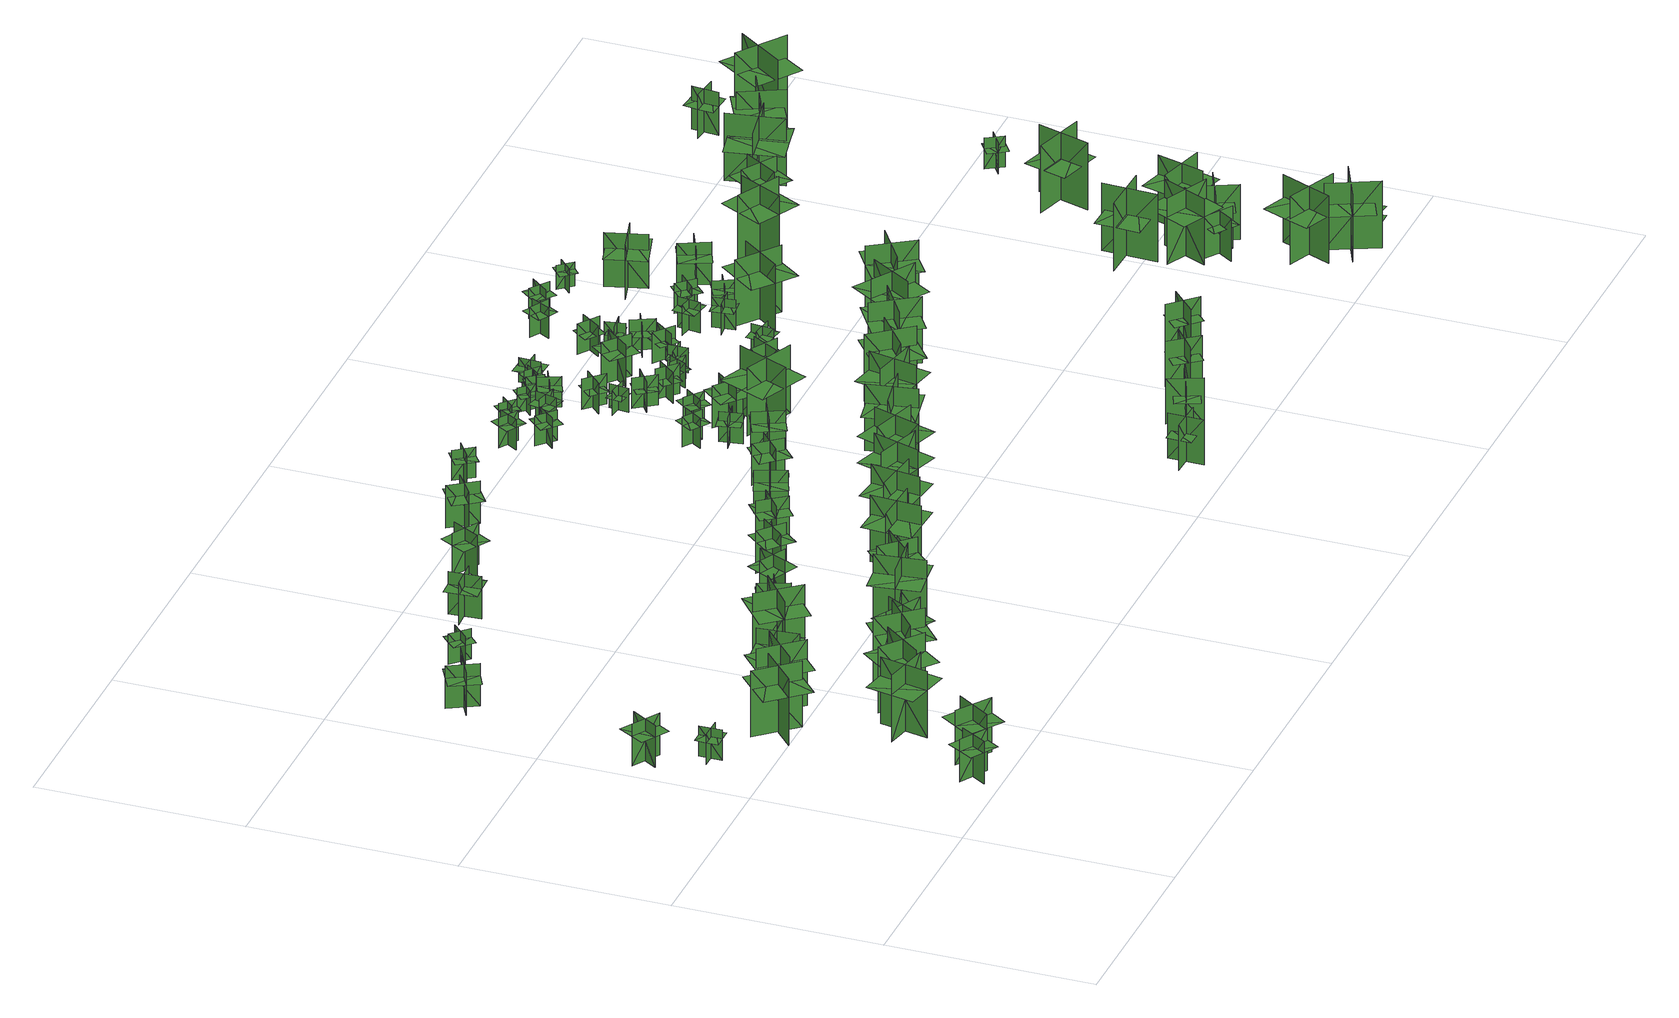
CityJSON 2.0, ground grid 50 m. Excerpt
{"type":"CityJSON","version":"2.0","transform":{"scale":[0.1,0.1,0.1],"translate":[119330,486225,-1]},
"CityObjects":{
"tree1":{"type":"SolitaryVegetationObject","geometry":[{"type":"MultiSurface","lod":"1","boundaries":[[[0,1,2]],[[0,2,3]],[[4,5,6]],[[4,6,7]],[[8,9,10]],[[8,10,11]],[[8,11,12]],[[8,12,13]]]}]},
"tree2":{"type":"SolitaryVegetationObject","geometry":[{"type":"MultiSurface","lod":"1","boundaries":[[[14,15,16]],[[14,16,17]],[[18,19,20]],[[18,20,21]],[[22,23,24]],[[22,24,25]],[[22,25,26]],[[22,26,27]]]}]},
"tree3":{"type":"SolitaryVegetationObject","geometry":[{"type":"MultiSurface","lod":"1","boundaries":[[[28,29,30]],[[28,30,31]],[[32,33,34]],[[32,34,35]],[[36,37,38]],[[36,38,39]],[[36,39,40]],[[36,40,41]]]}]},
"tree4":{"type":"SolitaryVegetationObject","geometry":[{"type":"MultiSurface","lod":"1","boundaries":[[[42,43,44]],[[42,44,45]],[[46,47,48]],[[46,48,49]],[[50,51,52]],[[50,52,53]],[[50,53,54]],[[50,54,55]]]}]},
"tree5":{"type":"SolitaryVegetationObject","geometry":[{"type":"MultiSurface","lod":"1","boundaries":[[[56,57,58]],[[56,58,59]],[[60,61,62]],[[60,62,63]],[[64,65,66]],[[64,66,67]],[[64,67,68]],[[64,68,69]]]}]},
"tree6":{"type":"SolitaryVegetationObject","geometry":[{"type":"MultiSurface","lod":"1","boundaries":[[[70,71,72]],[[70,72,73]],[[74,75,76]],[[74,76,77]],[[78,79,80]],[[78,80,81]],[[78,81,82]],[[78,82,83]]]}]},
"tree7":{"type":"SolitaryVegetationObject","geometry":[{"type":"MultiSurface","lod":"1","boundaries":[[[84,85,86]],[[84,86,87]],[[88,89,90]],[[88,90,91]],[[92,93,94]],[[92,94,95]],[[92,95,96]],[[92,96,97]]]}]},
"tree8":{"type":"SolitaryVegetationObject","geometry":[{"type":"MultiSurface","lod":"1","boundaries":[[[98,99,100]],[[98,100,101]],[[102,103,104]],[[102,104,105]],[[106,107,108]],[[106,108,109]],[[106,109,110]],[[106,110,111]]]}]},
"tree9":{"type":"SolitaryVegetationObject","geometry":[{"type":"MultiSurface","lod":"1","boundaries":[[[112,113,114]],[[112,114,115]],[[116,117,118]],[[116,118,119]],[[120,121,122]],[[120,122,123]],[[120,123,124]],[[120,124,125]]]}]},
"tree10":{"type":"SolitaryVegetationObject","geometry":[{"type":"MultiSurface","lod":"1","boundaries":[[[126,127,128]],[[126,128,129]],[[130,131,132]],[[130,132,133]],[[134,135,136]],[[134,136,137]],[[134,137,138]],[[134,138,139]]]}]},
"tree11":{"type":"SolitaryVegetationObject","geometry":[{"type":"MultiSurface","lod":"1","boundaries":[[[140,141,142]],[[140,142,143]],[[144,145,146]],[[144,146,147]],[[148,149,150]],[[148,150,151]],[[148,151,152]],[[148,152,153]]]}]},
"tree12":{"type":"SolitaryVegetationObject","geometry":[{"type":"MultiSurface","lod":"1","boundaries":[[[154,155,156]],[[154,156,157]],[[158,159,160]],[[158,160,161]],[[162,163,164]],[[162,164,165]],[[162,165,166]],[[162,166,167]]]}]},
"tree13":{"type":"SolitaryVegetationObject","geometry":[{"type":"MultiSurface","lod":"1","boundaries":[[[168,169,170]],[[168,170,171]],[[172,173,174]],[[172,174,175]],[[176,177,178]],[[176,178,179]],[[176,179,180]],[[176,180,181]]]}]},
"tree14":{"type":"SolitaryVegetationObject","geometry":[{"type":"MultiSurface","lod":"1","boundaries":[[[182,183,184]],[[182,184,185]],[[186,187,188]],[[186,188,189]],[[190,191,192]],[[190,192,193]],[[190,193,194]],[[190,194,195]]]}]},
"tree15":{"type":"SolitaryVegetationObject","geometry":[{"type":"MultiSurface","lod":"1","boundaries":[[[196,197,198]],[[196,198,199]],[[200,201,202]],[[200,202,203]],[[204,205,206]],[[204,206,207]],[[204,207,208]],[[204,208,209]]]}]},
"tree16":{"type":"SolitaryVegetationObject","geometry":[{"type":"MultiSurface","lod":"1","boundaries":[[[210,211,212]],[[210,212,213]],[[214,215,216]],[[214,216,217]],[[218,219,220]],[[218,220,221]],[[218,221,222]],[[218,222,223]]]}]},
"tree17":{"type":"SolitaryVegetationObject","geometry":[{"type":"MultiSurface","lod":"1","boundaries":[[[224,225,226]],[[224,226,227]],[[228,229,230]],[[228,230,231]],[[232,233,234]],[[232,234,235]],[[232,235,236]],[[232,236,237]]]}]},
"tree18":{"type":"SolitaryVegetationObject","geometry":[{"type":"MultiSurface","lod":"1","boundaries":[[[238,239,240]],[[238,240,241]],[[242,243,244]],[[242,244,245]],[[246,247,248]],[[246,248,249]],[[246,249,250]],[[246,250,251]]]}]},
"tree19":{"type":"SolitaryVegetationObject","geometry":[{"type":"MultiSurface","lod":"1","boundaries":[[[252,253,254]],[[252,254,255]],[[256,257,258]],[[256,258,259]],[[260,261,262]],[[260,262,263]],[[260,263,264]],[[260,264,265]]]}]},
"tree20":{"type":"SolitaryVegetationObject","geometry":[{"type":"MultiSurface","lod":"1","boundaries":[[[266,267,268]],[[266,268,269]],[[270,271,272]],[[270,272,273]],[[274,275,276]],[[274,276,277]],[[274,277,278]],[[274,278,279]]]}]},
"tree21":{"type":"SolitaryVegetationObject","geometry":[{"type":"MultiSurface","lod":"1","boundaries":[[[280,281,282]],[[280,282,283]],[[284,285,286]],[[284,286,287]],[[288,289,290]],[[288,290,291]],[[288,291,292]],[[288,292,293]]]}]},
"tree22":{"type":"SolitaryVegetationObject","geometry":[{"type":"MultiSurface","lod":"1","boundaries":[[[294,295,296]],[[294,296,297]],[[298,299,300]],[[298,300,301]],[[302,303,304]],[[302,304,305]],[[302,305,306]],[[302,306,307]]]}]},
"tree23":{"type":"SolitaryVegetationObject","geometry":[{"type":"MultiSurface","lod":"1","boundaries":[[[308,309,310]],[[308,310,311]],[[312,313,314]],[[312,314,315]],[[316,317,318]],[[316,318,319]],[[316,319,320]],[[316,320,321]]]}]},
"tree24":{"type":"SolitaryVegetationObject","geometry":[{"type":"MultiSurface","lod":"1","boundaries":[[[322,323,324]],[[322,324,325]],[[326,327,328]],[[326,328,329]],[[330,331,332]],[[330,332,333]],[[330,333,334]],[[330,334,335]]]}]},
"tree25":{"type":"SolitaryVegetationObject","geometry":[{"type":"MultiSurface","lod":"1","boundaries":[[[336,337,338]],[[336,338,339]],[[340,341,342]],[[340,342,343]],[[344,345,346]],[[344,346,347]],[[344,347,348]],[[344,348,349]]]}]},
"tree26":{"type":"SolitaryVegetationObject","geometry":[{"type":"MultiSurface","lod":"1","boundaries":[[[350,351,352]],[[350,352,353]],[[354,355,356]],[[354,356,357]],[[358,359,360]],[[358,360,361]],[[358,361,362]],[[358,362,363]]]}]},
"tree27":{"type":"SolitaryVegetationObject","geometry":[{"type":"MultiSurface","lod":"1","boundaries":[[[364,365,366]],[[364,366,367]],[[368,369,370]],[[368,370,371]],[[372,373,374]],[[372,374,375]],[[372,375,376]],[[372,376,377]]]}]},
"tree28":{"type":"SolitaryVegetationObject","geometry":[{"type":"MultiSurface","lod":"1","boundaries":[[[378,379,380]],[[378,380,381]],[[382,383,384]],[[382,384,385]],[[386,387,388]],[[386,388,389]],[[386,389,390]],[[386,390,391]]]}]},
"tree29":{"type":"SolitaryVegetationObject","geometry":[{"type":"MultiSurface","lod":"1","boundaries":[[[392,393,394]],[[392,394,395]],[[396,397,398]],[[396,398,399]],[[400,401,402]],[[400,402,403]],[[400,403,404]],[[400,404,405]]]}]},
"tree30":{"type":"SolitaryVegetationObject","geometry":[{"type":"MultiSurface","lod":"1","boundaries":[[[406,407,408]],[[406,408,409]],[[410,411,412]],[[410,412,413]],[[414,415,416]],[[414,416,417]],[[414,417,418]],[[414,418,419]]]}]},
"tree31":{"type":"SolitaryVegetationObject","geometry":[{"type":"MultiSurface","lod":"1","boundaries":[[[420,421,422]],[[420,422,423]],[[424,425,426]],[[424,426,427]],[[428,429,430]],[[428,430,431]],[[428,431,432]],[[428,432,433]]]}]},
"tree32":{"type":"SolitaryVegetationObject","geometry":[{"type":"MultiSurface","lod":"1","boundaries":[[[434,435,436]],[[434,436,437]],[[438,439,440]],[[438,440,441]],[[442,443,444]],[[442,444,445]],[[442,445,446]],[[442,446,447]]]}]},
"tree33":{"type":"SolitaryVegetationObject","geometry":[{"type":"MultiSurface","lod":"1","boundaries":[[[448,449,450]],[[448,450,451]],[[452,453,454]],[[452,454,455]],[[456,457,458]],[[456,458,459]],[[456,459,460]],[[456,460,461]]]}]},
"tree34":{"type":"SolitaryVegetationObject","geometry":[{"type":"MultiSurface","lod":"1","boundaries":[[[462,463,464]],[[462,464,465]],[[466,467,468]],[[466,468,469]],[[470,471,472]],[[470,472,473]],[[470,473,474]],[[470,474,475]]]}]},
"tree35":{"type":"SolitaryVegetationObject","geometry":[{"type":"MultiSurface","lod":"1","boundaries":[[[476,477,478]],[[476,478,479]],[[480,481,482]],[[480,482,483]],[[484,485,486]],[[484,486,487]],[[484,487,488]],[[484,488,489]]]}]},
"tree36":{"type":"SolitaryVegetationObject","geometry":[{"type":"MultiSurface","lod":"1","boundaries":[[[490,491,492]],[[490,492,493]],[[494,495,496]],[[494,496,497]],[[498,499,500]],[[498,500,501]],[[498,501,502]],[[498,502,503]]]}]},
"tree37":{"type":"SolitaryVegetationObject","geometry":[{"type":"MultiSurface","lod":"1","boundaries":[[[504,505,506]],[[504,506,507]],[[508,509,510]],[[508,510,511]],[[512,513,514]],[[512,514,515]],[[512,515,516]],[[512,516,517]]]}]},
"tree38":{"type":"SolitaryVegetationObject","geometry":[{"type":"MultiSurface","lod":"1","boundaries":[[[518,519,520]],[[518,520,521]],[[522,523,524]],[[522,524,525]],[[526,527,528]],[[526,528,529]],[[526,529,530]],[[526,530,531]]]}]},
"tree39":{"type":"SolitaryVegetationObject","geometry":[{"type":"MultiSurface","lod":"1","boundaries":[[[532,533,534]],[[532,534,535]],[[536,537,538]],[[536,538,539]],[[540,541,542]],[[540,542,543]],[[540,543,544]],[[540,544,545]]]}]},
"tree40":{"type":"SolitaryVegetationObject","geometry":[{"type":"MultiSurface","lod":"1","boundaries":[[[546,547,548]],[[546,548,549]],[[550,551,552]],[[550,552,553]],[[554,555,556]],[[554,556,557]],[[554,557,558]],[[554,558,559]]]}]},
"tree41":{"type":"SolitaryVegetationObject","geometry":[{"type":"MultiSurface","lod":"1","boundaries":[[[560,561,562]],[[560,562,563]],[[564,565,566]],[[564,566,567]],[[568,569,570]],[[568,570,571]],[[568,571,572]],[[568,572,573]]]}]},
"tree42":{"type":"SolitaryVegetationObject","geometry":[{"type":"MultiSurface","lod":"1","boundaries":[[[574,575,576]],[[574,576,577]],[[578,579,580]],[[578,580,581]],[[582,583,584]],[[582,584,585]],[[582,585,586]],[[582,586,587]]]}]},
"tree43":{"type":"SolitaryVegetationObject","geometry":[{"type":"MultiSurface","lod":"1","boundaries":[[[588,589,590]],[[588,590,591]],[[592,593,594]],[[592,594,595]],[[596,597,598]],[[596,598,599]],[[596,599,600]],[[596,600,601]]]}]},
"tree44":{"type":"SolitaryVegetationObject","geometry":[{"type":"MultiSurface","lod":"1","boundaries":[[[602,603,604]],[[602,604,605]],[[606,607,608]],[[606,608,609]],[[610,611,612]],[[610,612,613]],[[610,613,614]],[[610,614,615]]]}]},
"tree45":{"type":"SolitaryVegetationObject","geometry":[{"type":"MultiSurface","lod":"1","boundaries":[[[616,617,618]],[[616,618,619]],[[620,621,622]],[[620,622,623]],[[624,625,626]],[[624,626,627]],[[624,627,628]],[[624,628,629]]]}]},
"tree46":{"type":"SolitaryVegetationObject","geometry":[{"type":"MultiSurface","lod":"1","boundaries":[[[630,631,632]],[[630,632,633]],[[634,635,636]],[[634,636,637]],[[638,639,640]],[[638,640,641]],[[638,642,643]],[[638,643,639]]]}]},
"tree47":{"type":"SolitaryVegetationObject","geometry":[{"type":"MultiSurface","lod":"1","boundaries":[[[644,645,646]],[[644,646,647]],[[648,649,650]],[[648,650,651]],[[652,653,654]],[[652,654,655]],[[652,656,657]],[[652,657,653]]]}]},
"tree48":{"type":"SolitaryVegetationObject","geometry":[{"type":"MultiSurface","lod":"1","boundaries":[[[658,659,660]],[[658,660,661]],[[662,663,664]],[[662,664,665]],[[666,667,668]],[[666,668,669]],[[666,669,670]],[[666,670,671]]]}]},
"tree49":{"type":"SolitaryVegetationObject","geometry":[{"type":"MultiSurface","lod":"1","boundaries":[[[672,673,674]],[[672,674,675]],[[676,677,678]],[[676,678,679]],[[680,681,682]],[[680,682,683]],[[680,684,685]],[[680,685,681]]]}]},
"tree50":{"type":"SolitaryVegetationObject","geometry":[{"type":"MultiSurface","lod":"1","boundaries":[[[686,687,688]],[[686,688,689]],[[690,691,692]],[[690,692,693]],[[694,695,696]],[[694,696,697]],[[694,697,698]],[[694,698,699]]]}]},
"tree51":{"type":"SolitaryVegetationObject","geometry":[{"type":"MultiSurface","lod":"1","boundaries":[[[700,701,702]],[[700,702,703]],[[704,705,706]],[[704,706,707]],[[708,709,710]],[[708,710,711]],[[708,712,713]],[[708,713,709]]]}]},
"tree52":{"type":"SolitaryVegetationObject","geometry":[{"type":"MultiSurface","lod":"1","boundaries":[[[714,715,716]],[[714,716,717]],[[718,719,720]],[[718,720,721]],[[722,723,724]],[[722,724,725]],[[722,725,726]],[[722,726,727]]]}]},
"tree53":{"type":"SolitaryVegetationObject","geometry":[{"type":"MultiSurface","lod":"1","boundaries":[[[728,729,730]],[[728,730,731]],[[732,733,734]],[[732,734,735]],[[736,737,738]],[[736,738,739]],[[736,739,740]],[[736,740,741]]]}]},
"tree54":{"type":"SolitaryVegetationObject","geometry":[{"type":"MultiSurface","lod":"1","boundaries":[[[742,743,744]],[[742,744,745]],[[746,747,748]],[[746,748,749]],[[750,751,752]],[[750,752,753]],[[750,753,754]],[[750,754,755]]]}]},
"tree55":{"type":"SolitaryVegetationObject","geometry":[{"type":"MultiSurface","lod":"1","boundaries":[[[756,757,758]],[[756,758,759]],[[760,761,762]],[[760,762,763]],[[764,765,766]],[[764,766,767]],[[764,768,769]],[[764,769,765]]]}]},
"tree56":{"type":"SolitaryVegetationObject","geometry":[{"type":"MultiSurface","lod":"1","boundaries":[[[770,771,772]],[[770,772,773]],[[774,775,776]],[[774,776,777]],[[778,779,780]],[[778,780,781]],[[778,781,782]],[[778,782,783]]]}]},
"tree57":{"type":"SolitaryVegetationObject","geometry":[{"type":"MultiSurface","lod":"1","boundaries":[[[784,785,786]],[[784,786,787]],[[788,789,790]],[[788,790,791]],[[792,793,794]],[[792,794,795]],[[792,795,796]],[[792,796,797]]]}]},
"tree58":{"type":"SolitaryVegetationObject","geometry":[{"type":"MultiSurface","lod":"1","boundaries":[[[798,799,800]],[[798,800,801]],[[802,803,804]],[[802,804,805]],[[806,807,808]],[[806,808,809]],[[806,810,811]],[[806,811,807]]]}]},
"tree59":{"type":"SolitaryVegetationObject","geometry":[{"type":"MultiSurface","lod":"1","boundaries":[[[812,813,814]],[[812,814,815]],[[816,817,818]],[[816,818,819]],[[820,821,822]],[[820,822,823]],[[820,823,824]],[[820,824,825]]]}]},
"tree60":{"type":"SolitaryVegetationObject","geometry":[{"type":"MultiSurface","lod":"1","boundaries":[[[826,827,828]],[[826,828,829]],[[830,831,832]],[[830,832,833]],[[834,835,836]],[[834,836,837]],[[834,838,839]],[[834,839,835]]]}]},
"tree61":{"type":"SolitaryVegetationObject","geometry":[{"type":"MultiSurface","lod":"1","boundaries":[[[840,841,842]],[[840,842,843]],[[844,845,846]],[[844,846,847]],[[848,849,850]],[[848,850,851]],[[848,851,852]],[[848,852,853]]]}]},
"tree62":{"type":"SolitaryVegetationObject","geometry":[{"type":"MultiSurface","lod":"1","boundaries":[[[854,855,856]],[[854,856,857]],[[858,859,860]],[[858,860,861]],[[862,863,864]],[[862,864,865]],[[862,865,866]],[[862,866,867]]]}]},
"tree63":{"type":"SolitaryVegetationObject","geometry":[{"type":"MultiSurface","lod":"1","boundaries":[[[868,869,870]],[[868,870,871]],[[872,873,874]],[[872,874,875]],[[876,877,878]],[[876,878,879]],[[876,880,881]],[[876,881,877]]]}]},
"tree64":{"type":"SolitaryVegetationObject","geometry":[{"type":"MultiSurface","lod":"1","boundaries":[[[882,883,884]],[[882,884,885]],[[886,887,888]],[[886,888,889]],[[890,891,892]],[[890,892,893]],[[890,894,895]],[[890,895,891]]]}]},
"tree65":{"type":"SolitaryVegetationObject","geometry":[{"type":"MultiSurface","lod":"1","boundaries":[[[896,897,898]],[[896,898,899]],[[900,901,902]],[[900,902,903]],[[904,905,906]],[[904,906,907]],[[904,908,909]],[[904,909,905]]]}]},
"tree66":{"type":"SolitaryVegetationObject","geometry":[{"type":"MultiSurface","lod":"1","boundaries":[[[910,911,912]],[[910,912,913]],[[914,915,916]],[[914,916,917]],[[918,919,920]],[[918,920,921]],[[918,921,922]],[[918,922,923]]]}]},
"tree67":{"type":"SolitaryVegetationObject","geometry":[{"type":"MultiSurface","lod":"1","boundaries":[[[924,925,926]],[[924,926,927]],[[928,929,930]],[[928,930,931]],[[932,933,934]],[[932,934,935]],[[932,935,936]],[[932,936,937]]]}]},
"tree68":{"type":"SolitaryVegetationObject","geometry":[{"type":"MultiSurface","lod":"1","boundaries":[[[938,939,940]],[[938,940,941]],[[942,943,944]],[[942,944,945]],[[946,947,948]],[[946,948,949]],[[946,949,950]],[[946,950,951]]]}]},
"tree69":{"type":"SolitaryVegetationObject","geometry":[{"type":"MultiSurface","lod":"1","boundaries":[[[952,953,954]],[[952,954,955]],[[956,957,958]],[[956,958,959]],[[960,961,962]],[[960,962,963]],[[960,963,964]],[[960,964,965]]]}]},
"tree70":{"type":"SolitaryVegetationObject","geometry":[{"type":"MultiSurface","lod":"1","boundaries":[[[966,967,968]],[[966,968,969]],[[970,971,972]],[[970,972,973]],[[974,975,976]],[[974,976,977]],[[974,977,978]],[[974,978,979]]]}]},
"tree71":{"type":"SolitaryVegetationObject","geometry":[{"type":"MultiSurface","lod":"1","boundaries":[[[980,981,982]],[[980,982,983]],[[984,985,986]],[[984,986,987]],[[988,989,990]],[[988,990,991]],[[988,991,992]],[[988,992,993]]]}]},
"tree72":{"type":"SolitaryVegetationObject","geometry":[{"type":"MultiSurface","lod":"1","boundaries":[[[994,995,996]],[[994,996,997]],[[998,999,1000]],[[998,1000,1001]],[[1002,1003,1004]],[[1002,1004,1005]],[[1002,1005,1006]],[[1002,1006,1007]]]}]},
"tree73":{"type":"SolitaryVegetationObject","geometry":[{"type":"MultiSurface","lod":"1","boundaries":[[[1008,1009,1010]],[[1008,1010,1011]],[[1012,1013,1014]],[[1012,1014,1015]],[[1016,1017,1018]],[[1016,1018,1019]],[[1016,1019,1020]],[[1016,1020,1021]]]}]},
"tree74":{"type":"SolitaryVegetationObject","geometry":[{"type":"MultiSurface","lod":"1","boundaries":[[[1022,1023,1024]],[[1022,1024,1025]],[[1026,1027,1028]],[[1026,1028,1029]],[[1030,1031,1032]],[[1030,1032,1033]],[[1030,1033,1034]],[[1030,1034,1035]]]}]},
"tree75":{"type":"SolitaryVegetationObject","geometry":[{"type":"MultiSurface","lod":"1","boundaries":[[[1036,1037,1038]],[[1036,1038,1039]],[[1040,1041,1042]],[[1040,1042,1043]],[[1044,1045,1046]],[[1044,1046,1047]],[[1044,1047,1048]],[[1044,1048,1049]]]}]},
"tree76":{"type":"SolitaryVegetationObject","geometry":[{"type":"MultiSurface","lod":"1","boundaries":[[[1050,1051,1052]],[[1050,1052,1053]],[[1054,1055,1056]],[[1054,1056,1057]],[[1058,1059,1060]],[[1058,1060,1061]],[[1058,1061,1062]],[[1058,1062,1063]]]}]},
"tree77":{"type":"SolitaryVegetationObject","geometry":[{"type":"MultiSurface","lod":"1","boundaries":[[[1064,1065,1066]],[[1064,1066,1067]],[[1068,1069,1070]],[[1068,1070,1071]],[[1072,1073,1074]],[[1072,1074,1075]],[[1072,1075,1076]],[[1072,1076,1077]]]}]},
"tree78":{"type":"SolitaryVegetationObject","geometry":[{"type":"MultiSurface","lod":"1","boundaries":[[[1078,1079,1080]],[[1078,1080,1081]],[[1082,1083,1084]],[[1082,1084,1085]],[[1086,1087,1088]],[[1086,1088,1089]],[[1086,1089,1090]],[[1086,1090,1091]]]}]},
"tree79":{"type":"SolitaryVegetationObject","geometry":[{"type":"MultiSurface","lod":"1","boundaries":[[[1092,1093,1094]],[[1092,1094,1095]],[[1096,1097,1098]],[[1096,1098,1099]],[[1100,1101,1102]],[[1100,1102,1103]],[[1100,1103,1104]],[[1100,1104,1105]]]}]},
"tree80":{"type":"SolitaryVegetationObject","geometry":[{"type":"MultiSurface","lod":"1","boundaries":[[[1106,1107,1108]],[[1106,1108,1109]],[[1110,1111,1112]],[[1110,1112,1113]],[[1114,1115,1116]],[[1114,1116,1117]],[[1114,1118,1119]],[[1114,1119,1115]]]}]},
"tree81":{"type":"SolitaryVegetationObject","geometry":[{"type":"MultiSurface","lod":"1","boundaries":[[[1120,1121,1122]],[[1120,1122,1123]],[[1124,1125,1126]],[[1124,1126,1127]],[[1128,1129,1130]],[[1128,1130,1131]],[[1128,1131,1132]],[[1128,1132,1133]]]}]},
"tree82":{"type":"SolitaryVegetationObject","geometry":[{"type":"MultiSurface","lod":"1","boundaries":[[[1134,1135,1136]],[[1134,1136,1137]],[[1138,1139,1140]],[[1138,1140,1141]],[[1142,1143,1144]],[[1142,1144,1145]],[[1142,1145,1146]],[[1142,1146,1147]]]}]},
"tree83":{"type":"SolitaryVegetationObject","geometry":[{"type":"MultiSurface","lod":"1","boundaries":[[[1148,1149,1150]],[[1148,1150,1151]],[[1152,1153,1154]],[[1152,1154,1155]],[[1156,1157,1158]],[[1156,1158,1159]],[[1156,1159,1160]],[[1156,1160,1161]]]}]},
"tree84":{"type":"SolitaryVegetationObject","geometry":[{"type":"MultiSurface","lod":"1","boundaries":[[[1162,1163,1164]],[[1162,1164,1165]],[[1166,1167,1168]],[[1166,1168,1169]],[[1170,1171,1172]],[[1170,1172,1173]],[[1170,1173,1174]],[[1170,1174,1175]]]}]},
"tree85":{"type":"SolitaryVegetationObject","geometry":[{"type":"MultiSurface","lod":"1","boundaries":[[[1176,1177,1178]],[[1176,1178,1179]],[[1180,1181,1182]],[[1180,1182,1183]],[[1184,1185,1186]],[[1184,1186,1187]],[[1184,1187,1188]],[[1184,1188,1189]]]}]},
"tree86":{"type":"SolitaryVegetationObject","geometry":[{"type":"MultiSurface","lod":"1","boundaries":[[[1190,1191,1192]],[[1190,1192,1193]],[[1194,1195,1196]],[[1194,1196,1197]],[[1198,1199,1200]],[[1198,1200,1201]],[[1198,1201,1202]],[[1198,1202,1203]]]}]},
"tree87":{"type":"SolitaryVegetationObject","geometry":[{"type":"MultiSurface","lod":"1","boundaries":[[[1204,1205,1206]],[[1204,1206,1207]],[[1208,1209,1210]],[[1208,1210,1211]],[[1212,1213,1214]],[[1212,1214,1215]],[[1212,1215,1216]],[[1212,1216,1217]]]}]},
"tree88":{"type":"SolitaryVegetationObject","geometry":[{"type":"MultiSurface","lod":"1","boundaries":[[[1218,1219,1220]],[[1218,1220,1221]],[[1222,1223,1224]],[[1222,1224,1225]],[[1226,1227,1228]],[[1226,1228,1229]],[[1226,1229,1230]],[[1226,1230,1231]]]}]},
"tree89":{"type":"SolitaryVegetationObject","geometry":[{"type":"MultiSurface","lod":"1","boundaries":[[[1232,1233,1234]],[[1232,1234,1235]],[[1236,1237,1238]],[[1236,1238,1239]],[[1240,1241,1242]],[[1240,1242,1243]],[[1240,1243,1244]],[[1240,1244,1245]]]}]},
"tree90":{"type":"SolitaryVegetationObject","geometry":[{"type":"MultiSurface","lod":"1","boundaries":[[[1246,1247,1248]],[[1246,1248,1249]],[[1250,1251,1252]],[[1250,1252,1253]],[[1254,1255,1256]],[[1254,1256,1257]],[[1254,1257,1258]],[[1254,1258,1259]]]}]},
"tree91":{"type":"SolitaryVegetationObject","geometry":[{"type":"MultiSurface","lod":"1","boundaries":[[[1260,1261,1262]],[[1260,1262,1263]],[[1264,1265,1266]],[[1264,1266,1267]],[[1268,1269,1270]],[[1268,1270,1271]],[[1268,1271,1272]],[[1268,1272,1273]]]}]},
"tree92":{"type":"SolitaryVegetationObject","geometry":[{"type":"MultiSurface","lod":"1","boundaries":[[[1274,1275,1276]],[[1274,1276,1277]],[[1278,1279,1280]],[[1278,1280,1281]],[[1282,1283,1284]],[[1282,1284,1285]],[[1282,1285,1286]],[[1282,1286,1287]]]}]},
"tree93":{"type":"SolitaryVegetationObject","geometry":[{"type":"MultiSurface","lod":"1","boundaries":[[[1288,1289,1290]],[[1288,1290,1291]],[[1292,1293,1294]],[[1292,1294,1295]],[[1296,1297,1298]],[[1296,1298,1299]],[[1296,1299,1300]],[[1296,1300,1301]]]}]},
"tree94":{"type":"SolitaryVegetationObject","geometry":[{"type":"MultiSurface","lod":"1","boundaries":[[[1302,1303,1304]],[[1302,1304,1305]],[[1306,1307,1308]],[[1306,1308,1309]],[[1310,1311,1312]],[[1310,1312,1313]],[[1310,1314,1315]],[[1310,1315,1311]]]}]},
"tree95":{"type":"SolitaryVegetationObject","geometry":[{"type":"MultiSurface","lod":"1","boundaries":[[[1316,1317,1318]],[[1316,1318,1319]],[[1320,1321,1322]],[[1320,1322,1323]],[[1324,1325,1326]],[[1324,1326,1327]],[[1324,1327,1328]],[[1324,1328,1329]]]}]},
"tree96":{"type":"SolitaryVegetationObject","geometry":[{"type":"MultiSurface","lod":"1","boundaries":[[[1330,1331,1332]],[[1330,1332,1333]],[[1334,1335,1336]],[[1334,1336,1337]],[[1338,1339,1340]],[[1338,1340,1341]],[[1338,1342,1343]],[[1338,1343,1339]]]}]},
"tree97":{"type":"SolitaryVegetationObject","geometry":[{"type":"MultiSurface","lod":"1","boundaries":[[[1344,1345,1346]],[[1344,1346,1347]],[[1348,1349,1350]],[[1348,1350,1351]],[[1352,1353,1354]],[[1352,1354,1355]],[[1352,1355,1356]],[[1352,1356,1357]]]}]},
"tree98":{"type":"SolitaryVegetationObject","geometry":[{"type":"MultiSurface","lod":"1","boundaries":[[[1358,1359,1360]],[[1358,1360,1361]],[[1362,1363,1364]],[[1362,1364,1365]],[[1366,1367,1368]],[[1366,1368,1369]],[[1366,1370,1371]],[[1366,1371,1367]]]}]},
"tree99":{"type":"SolitaryVegetationObject","geometry":[{"type":"MultiSurface","lod":"1","boundaries":[[[1372,1373,1374]],[[1372,1374,1375]],[[1376,1377,1378]],[[1376,1378,1379]],[[1380,1381,1382]],[[1380,1382,1383]],[[1380,1383,1384]],[[1380,1384,1385]]]}]}
},
"vertices":[
[252,92,27],[212,26,27],[212,26,135],[252,92,135],[202,80,27],[269,40,27],[269,40,135],[202,80,135],[202,80,105],[182,47,105],[249,7,105],[269,40,105],[288,74,105],[222,113,105],
[25,785,22],[91,745,22],[91,745,129],[25,785,129],[37,735,22],[77,801,22],[77,801,129],[37,735,129],[37,735,99],[70,715,99],[110,781,99],[77,801,99],[44,821,99],[4,755,99],
[107,604,28],[106,659,28],[106,659,105],[107,604,105],[133,630,28],[77,630,28],[77,630,105],[133,630,105],[133,630,84],[132,658,84],[77,657,84],[77,630,84],[78,602,84],[133,603,84],
[335,128,25],[279,45,25],[279,45,164],[335,128,164],[270,116,25],[352,60,25],[352,60,164],[270,116,164],[270,116,125],[242,75,125],[324,19,125],[352,60,125],[380,101,125],[298,157,125],
[302,488,30],[221,579,30],[221,579,199],[302,488,199],[307,569,30],[216,488,30],[216,488,199],[307,569,199],[307,569,152],[266,614,152],[176,533,152],[216,488,152],[257,443,152],[348,524,152],
[312,281,28],[431,256,28],[431,256,198],[312,281,198],[355,213,28],[380,332,28],[380,332,198],[355,213,198],[355,213,150],[415,200,150],[440,319,150],[380,332,150],[321,344,150],[296,225,150],
[112,1208,18],[181,1245,18],[181,1245,126],[112,1208,126],[162,1193,18],[125,1262,18],[125,1262,126],[162,1193,126],[162,1193,96],[196,1212,96],[159,1280,96],[125,1262,96],[91,1243,96],[127,1175,96],
[321,603,26],[401,512,26],[401,512,195],[321,603,195],[315,522,26],[406,603,26],[406,603,195],[315,522,195],[315,522,147],[355,477,147],[447,557,147],[406,603,147],[366,648,147],[275,568,147],
[442,271,24],[517,366,24],[517,366,193],[442,271,193],[522,280,24],[427,355,24],[427,355,193],[522,280,193],[522,280,146],[560,328,146],[464,403,146],[427,355,146],[389,307,146],[485,232,146],
[516,614,21],[417,604,21],[417,604,160],[516,614,160],[465,656,21],[474,557,21],[474,557,160],[465,656,160],[465,656,121],[415,651,121],[425,552,121],[474,557,121],[524,562,121],[514,661,121],
[626,318,22],[548,411,22],[548,411,191],[626,318,191],[634,398,22],[540,321,22],[540,321,191],[634,398,191],[634,398,144],[595,445,144],[501,368,144],[540,321,144],[579,274,144],[672,351,144],
[310,1283,19],[349,1322,19],[349,1322,96],[310,1283,96],[347,1283,19],[307,1322,19],[307,1322,96],[347,1283,96],[347,1283,75],[366,1302,75],[327,1341,75],[307,1322,75],[288,1302,75],[327,1263,75],
[701,432,17],[652,345,17],[652,345,156],[701,432,156],[637,414,17],[724,366,17],[724,366,156],[637,414,156],[637,414,117],[613,371,117],[700,322,117],[724,366,117],[749,409,117],[662,458,117],
[566,702,15],[642,607,15],[642,607,184],[566,702,184],[556,622,15],[651,697,15],[651,697,184],[556,622,184],[556,622,137],[594,574,137],[689,650,137],[651,697,137],[613,745,137],[518,669,137],
[555,1365,18],[478,1360,18],[478,1360,126],[555,1365,126],[516,1399,18],[521,1322,18],[521,1322,126],[516,1399,126],[516,1399,95],[478,1397,95],[483,1319,95],[521,1322,95],[560,1324,95],[555,1401,95],
[688,693,16],[759,723,16],[759,723,124],[688,693,124],[735,673,16],[705,745,16],[705,745,124],[735,673,124],[735,673,93],[771,688,93],[741,760,93],[705,745,93],[669,730,93],[700,658,93],
[766,440,18],[887,455,18],[887,455,187],[766,440,187],[830,390,18],[815,510,18],[815,510,187],[830,390,187],[830,390,140],[890,397,140],[876,518,140],[815,510,140],[755,503,140],[770,382,140],
[823,721,16],[857,791,16],[857,791,123],[823,721,123],[872,738,16],[802,772,16],[802,772,123],[872,738,123],[872,738,93],[889,773,93],[819,807,93],[802,772,93],[785,737,93],[855,703,93],
[909,465,14],[980,535,14],[980,535,153],[909,465,153],[975,464,14],[905,535,14],[905,535,153],[975,464,153],[975,464,114],[1011,499,114],[941,570,114],[905,535,114],[870,500,114],[940,429,114],
[726,1462,17],[689,1395,17],[689,1395,125],[726,1462,125],[677,1449,17],[744,1411,17],[744,1411,125],[677,1449,125],[677,1449,95],[658,1415,95],[725,1377,95],[744,1411,95],[763,1445,95],[696,1482,95],
[982,776,15],[923,826,15],[923,826,123],[982,776,123],[978,827,15],[928,769,15],[928,769,123],[978,827,123],[978,827,93],[949,853,93],[899,794,93],[928,769,93],[957,743,93],[1008,802,93],
[1058,487,12],[1064,609,12],[1064,609,182],[1058,487,182],[1119,542,12],[997,548,12],[997,548,182],[1119,542,182],[1119,542,134],[1122,602,134],[1000,608,134],[997,548,134],[994,487,134],[1116,481,134],
[1049,873,13],[1096,811,13],[1096,811,121],[1049,873,121],[1042,822,13],[1103,869,13],[1103,869,121],[1042,822,121],[1042,822,91],[1065,791,91],[1127,838,91],[1103,869,91],[1079,900,91],[1018,852,91],
[911,1470,19],[867,1534,19],[867,1534,127],[911,1470,127],[921,1521,19],[857,1477,19],[857,1477,127],[921,1521,127],[921,1521,97],[899,1553,97],[835,1509,97],[857,1477,97],[879,1445,97],[943,1489,97],
[1173,533,15],[1188,653,15],[1188,653,184],[1173,533,184],[1237,582,15],[1117,597,15],[1117,597,184],[1237,582,184],[1237,582,137],[1245,643,137],[1124,657,137],[1117,597,137],[1109,536,137],[1230,522,137],
[1224,903,11],[1151,877,11],[1151,877,119],[1224,903,119],[1177,925,11],[1204,853,11],[1204,853,119],[1177,925,119],[1177,925,89],[1141,912,89],[1167,839,89],[1204,853,89],[1240,866,89],[1214,939,89],
[1247,651,12],[1363,614,12],[1363,614,182],[1247,651,182],[1284,579,12],[1321,695,12],[1321,695,182],[1284,579,182],[1284,579,134],[1342,560,134],[1379,676,134],[1321,695,134],[1263,713,134],[1226,597,134],
[1101,1586,20],[1055,1554,20],[1055,1554,97],[1101,1586,97],[1064,1593,20],[1096,1548,20],[1096,1548,97],[1064,1593,97],[1064,1593,75],[1042,1577,75],[1074,1532,75],[1096,1548,75],[1119,1564,75],[1087,1609,75],
[1332,909,14],[1282,968,14],[1282,968,121],[1332,909,121],[1336,960,14],[1277,910,14],[1278,910,121],[1336,960,121],[1336,960,91],[1311,990,91],[1252,939,91],[1278,910,91],[1303,880,91],[1362,931,91],
[1464,661,13],[1349,698,13],[1349,698,182],[1464,661,182],[1428,733,13],[1390,617,13],[1390,617,182],[1428,733,182],[1428,733,135],[1370,752,135],[1332,636,135],[1390,617,135],[1448,598,135],[1486,714,135],
[1273,1555,17],[1245,1508,17],[1245,1508,94],[1273,1555,94],[1238,1547,17],[1285,1518,17],[1285,1518,94],[1238,1547,94],[1238,1547,73],[1223,1523,73],[1270,1494,73],[1285,1518,73],[1299,1541,73],[1252,1570,73],
[1462,1001,13],[1392,968,13],[1392,968,120],[1462,1001,120],[1413,1019,13],[1446,949,13],[1446,949,120],[1413,1019,120],[1413,1019,90],[1378,1002,90],[1411,932,90],[1446,949,90],[1481,966,90],[1448,1035,90],
[1275,1435,19],[1312,1476,19],[1312,1476,96],[1275,1435,96],[1312,1437,19],[1271,1474,19],[1271,1474,96],[1312,1437,96],[1312,1437,74],[1330,1458,74],[1289,1494,74],[1271,1474,74],[1252,1453,74],[1294,1416,74],
[1750,103,18],[1664,105,18],[1664,105,133],[1750,103,133],[1708,147,18],[1706,61,18],[1706,61,133],[1708,147,133],[1708,138,90],[1672,138,90],[1671,78,90],[1706,77,90],[1742,76,90],[1743,137,90],
[1537,670,12],[1516,789,12],[1516,789,182],[1537,670,182],[1584,736,12],[1464,715,12],[1464,715,182],[1584,736,182],[1584,736,134],[1573,796,134],[1453,775,134],[1464,715,134],[1474,655,134],[1594,676,134],
[1429,1139,17],[1383,1169,17],[1383,1169,94],[1429,1139,94],[1422,1175,17],[1391,1129,17],[1391,1129,94],[1422,1175,94],[1422,1175,72],[1399,1190,72],[1368,1144,72],[1391,1129,72],[1415,1114,72],[1445,1160,72],
[1433,1102,17],[1443,1047,17],[1443,1047,94],[1433,1102,94],[1412,1072,17],[1466,1082,17],[1466,1082,94],[1412,1072,94],[1412,1072,72],[1417,1044,72],[1471,1054,72],[1466,1082,72],[1461,1109,72],[1407,1099,72],
[1350,1578,18],[1320,1546,18],[1320,1546,80],[1350,1578,80],[1321,1577,18],[1353,1547,18],[1353,1547,80],[1321,1577,80],[1321,1577,62],[1305,1561,62],[1338,1531,62],[1353,1547,62],[1368,1563,62],[1336,1593,62],
[1372,1509,20],[1359,1456,20],[1359,1456,97],[1372,1509,97],[1341,1490,20],[1395,1477,20],[1395,1477,97],[1341,1490,97],[1341,1490,75],[1334,1463,75],[1388,1450,75],[1395,1477,75],[1401,1504,75],[1347,1517,75],
[1499,1200,18],[1465,1157,18],[1465,1157,95],[1499,1200,95],[1462,1196,18],[1506,1162,18],[1506,1162,95],[1462,1196,95],[1462,1196,73],[1445,1174,73],[1489,1140,73],[1506,1162,73],[1523,1184,73],[1479,1218,73],
[1492,1082,17],[1541,1141,17],[1541,1141,125],[1492,1082,125],[1543,1086,17],[1484,1136,17],[1484,1136,125],[1543,1086,125],[1543,1086,95],[1568,1116,95],[1508,1165,95],[1484,1136,95],[1459,1106,95],[1518,1056,95],
[1614,1000,12],[1487,1055,12],[1487,1055,185],[1614,1000,185],[1574,1103,12],[1519,976,12],[1519,976,185],[1574,1103,185],[1610,1013,129],[1634,1072,129],[1507,1125,129],[1482,1066,129],[1458,1007,129],[1586,954,129],
[1421,1559,22],[1389,1528,22],[1389,1528,84],[1421,1559,84],[1391,1560,22],[1422,1528,22],[1422,1528,84],[1391,1560,84],[1391,1560,67],[1375,1545,67],[1406,1512,67],[1422,1528,67],[1438,1543,67],[1408,1575,67],
[1592,780,9],[1711,756,9],[1711,756,179],[1592,780,179],[1636,712,9],[1660,831,9],[1660,831,179],[1636,712,179],[1636,712,131],[1696,700,131],[1720,819,131],[1660,831,131],[1600,843,131],[1576,724,131],
[1459,1513,23],[1408,1490,23],[1408,1490,100],[1459,1513,100],[1425,1526,23],[1447,1476,23],[1447,1476,100],[1425,1526,100],[1425,1526,78],[1399,1515,78],[1421,1464,78],[1447,1476,78],[1472,1487,78],[1450,1537,78],
[1507,1355,18],[1459,1361,18],[1459,1361,80],[1507,1355,80],[1488,1379,18],[1488,1379,80],[1482,1331,80],[1482,1331,18],[1503,1353,56],[1462,1359,56],[1459,1340,56],[1501,1334,56],[1506,1373,56],[1464,1379,56],
[1496,1433,18],[1454,1391,18],[1454,1391,96],[1496,1433,96],[1459,1433,18],[1459,1433,96],[1501,1390,96],[1501,1390,18],[1495,1429,66],[1458,1392,66],[1476,1374,66],[1513,1412,66],[1478,1447,66],[1440,1409,66],
[1823,146,18],[1902,180,18],[1902,180,133],[1823,146,133],[1879,124,18],[1846,203,18],[1846,203,133],[1879,124,133],[1876,132,89],[1908,146,89],[1884,202,89],[1852,188,89],[1819,174,89],[1843,118,89],
[1502,1331,18],[1537,1282,18],[1537,1282,96],[1502,1331,96],[1496,1294,18],[1496,1294,96],[1545,1329,96],[1545,1329,18],[1506,1329,66],[1537,1287,66],[1556,1301,66],[1525,1344,66],[1485,1314,66],[1516,1272,66],
[1443,1530,20],[1480,1555,20],[1480,1555,82],[1443,1530,82],[1472,1525,20],[1447,1561,20],[1447,1561,82],[1472,1525,82],[1472,1525,64],[1491,1537,64],[1466,1574,64],[1447,1561,64],[1429,1549,64],[1454,1512,64],
[1593,1298,18],[1553,1253,18],[1553,1253,96],[1593,1298,96],[1556,1296,18],[1556,1296,96],[1600,1255,96],[1600,1255,18],[1593,1293,66],[1557,1254,66],[1575,1238,66],[1611,1277,66],[1574,1310,66],[1539,1272,66],
[1502,1576,19],[1474,1542,19],[1474,1542,80],[1502,1576,80],[1473,1574,19],[1507,1546,19],[1507,1546,80],[1473,1574,80],[1473,1574,63],[1459,1557,63],[1493,1529,63],[1507,1546,63],[1521,1562,63],[1487,1591,63],
[1551,1578,17],[1551,1578,79],[1497,1580,79],[1497,1580,17],[1524,1554,17],[1524,1554,79],[1526,1606,79],[1526,1606,17],[1523,1546,59],[1550,1545,59],[1553,1609,59],[1526,1610,59],[1499,1611,59],[1496,1547,59],
[1794,769,13],[1719,865,13],[1719,865,182],[1794,769,182],[1804,849,13],[1708,775,13],[1708,775,182],[1804,849,182],[1804,849,135],[1767,897,135],[1671,823,135],[1708,775,135],[1745,726,135],[1842,801,135],
[1646,1294,20],[1624,1251,20],[1624,1251,82],[1646,1294,82],[1617,1285,20],[1617,1285,82],[1660,1263,82],[1660,1263,20],[1646,1291,58],[1627,1253,58],[1644,1244,58],[1664,1282,58],[1628,1300,58],[1609,1262,58],
[1727,1072,19],[1661,1111,19],[1661,1111,127],[1727,1072,127],[1715,1122,19],[1676,1055,19],[1676,1055,127],[1715,1122,127],[1715,1122,96],[1681,1141,96],[1642,1074,96],[1676,1055,96],[1709,1035,96],[1748,1102,96],
[1591,1379,14],[1641,1438,14],[1641,1438,122],[1591,1379,122],[1642,1383,14],[1583,1433,14],[1583,1433,122],[1642,1383,122],[1642,1383,92],[1668,1413,92],[1608,1463,92],[1583,1433,92],[1558,1404,92],[1618,1354,92],
[1711,1295,19],[1663,1294,19],[1663,1294,82],[1711,1295,82],[1689,1316,19],[1689,1316,82],[1690,1268,82],[1690,1268,19],[1708,1294,58],[1666,1293,58],[1666,1273,58],[1708,1274,58],[1707,1314,58],[1665,1313,58],
[1999,261,18],[2053,193,18],[2053,193,133],[1999,261,133],[1993,200,18],[2060,253,18],[2060,253,133],[1993,200,133],[2000,206,89],[2022,178,89],[2070,216,89],[2048,244,89],[2026,272,89],[1978,234,89],
[1713,1316,18],[1750,1363,18],[1750,1363,96],[1713,1316,96],[1750,1321,18],[1750,1321,96],[1703,1358,96],[1703,1358,18],[1713,1321,66],[1746,1362,66],[1727,1377,66],[1694,1336,66],[1733,1305,66],[1766,1346,66],
[1848,903,16],[1914,801,16],[1914,801,185],[1848,903,185],[1831,824,16],[1933,890,16],[1933,890,185],[1831,824,185],[1831,824,137],[1864,773,137],[1966,839,137],[1933,890,137],[1900,941,137],[1798,875,137],
[1835,1135,22],[1780,1142,22],[1780,1142,99],[1835,1135,99],[1812,1165,22],[1806,1110,22],[1806,1110,99],[1812,1165,99],[1812,1165,78],[1785,1168,78],[1778,1113,78],[1806,1110,78],[1833,1106,78],[1840,1161,78],
[1730,1491,19],[1681,1526,19],[1681,1526,97],[1730,1491,97],[1724,1528,19],[1724,1528,97],[1689,1479,97],[1689,1479,19],[1726,1491,67],[1683,1522,67],[1669,1502,67],[1711,1471,67],[1741,1512,67],[1698,1542,67],
[1774,1412,18],[1719,1387,18],[1719,1387,96],[1774,1412,96],[1739,1425,18],[1739,1425,96],[1764,1371,96],[1764,1371,18],[1772,1409,66],[1724,1387,66],[1734,1365,66],[1782,1386,66],[1761,1432,66],[1714,1410,66],
[1721,1453,18],[1768,1460,18],[1768,1460,81],[1721,1453,81],[1745,1435,18],[1745,1435,81],[1738,1483,81],[1738,1483,18],[1724,1455,57],[1765,1461,57],[1762,1480,57],[1721,1475,57],[1726,1435,57],[1768,1441,57],
[1764,1623,18],[1716,1650,18],[1716,1650,95],[1764,1623,95],[1754,1658,18],[1727,1610,18],[1727,1610,95],[1754,1658,95],[1754,1658,74],[1730,1672,74],[1703,1624,74],[1727,1610,74],[1751,1597,74],[1778,1645,74],
[1890,1328,21],[1835,1336,21],[1835,1336,98],[1890,1328,98],[1868,1358,21],[1860,1303,21],[1860,1303,98],[1868,1358,98],[1868,1358,77],[1841,1362,77],[1833,1307,77],[1860,1303,77],[1887,1299,77],[1896,1353,77],
[1942,931,18],[2045,866,18],[2045,866,188],[1942,931,188],[1960,852,18],[2025,955,18],[2025,955,188],[1960,852,188],[1960,852,140],[2011,819,140],[2076,922,140],[2025,955,140],[1974,987,140],[1908,885,140],
[2154,318,17],[2214,256,17],[2214,256,132],[2154,318,132],[2153,257,17],[2215,316,17],[2215,316,132],[2153,257,132],[2160,264,88],[2185,238,88],[2229,280,88],[2204,306,88],[2179,331,88],[2135,289,88],
[1896,1232,23],[1890,1287,23],[1890,1287,100],[1896,1232,100],[1920,1261,23],[1865,1255,23],[1865,1255,100],[1920,1261,100],[1920,1261,79],[1916,1288,79],[1861,1282,79],[1865,1255,79],[1868,1227,79],[1923,1233,79],
[1802,1644,17],[1836,1687,17],[1836,1687,94],[1802,1644,94],[1838,1648,17],[1795,1682,17],[1795,1682,94],[1838,1648,94],[1838,1648,72],[1855,1670,72],[1812,1704,72],[1795,1682,72],[1778,1661,72],[1821,1626,72],
[2006,1165,23],[1909,1240,23],[1909,1240,193],[2006,1165,193],[1996,1246,23],[1921,1149,23],[1921,1149,193],[1996,1246,193],[1996,1246,145],[1948,1283,145],[1873,1187,145],[1921,1149,145],[1970,1112,145],[2044,1209,145],
[1954,1344,23],[1917,1385,23],[1917,1385,100],[1954,1344,100],[1956,1381,23],[1915,1343,23],[1915,1343,100],[1956,1381,100],[1956,1381,78],[1937,1401,78],[1896,1364,78],[1915,1343,78],[1934,1323,78],[1974,1360,78],
[1989,1298,24],[1939,1274,24],[1939,1274,101],[1989,1298,101],[1954,1310,24],[1979,1261,24],[1979,1261,101],[1954,1310,101],[1954,1310,80],[1929,1298,80],[1954,1249,80],[1979,1261,80],[2003,1273,80],[1979,1323,80],
[2145,974,23],[2043,907,23],[2043,907,193],[2145,974,193],[2066,991,23],[2132,889,23],[2132,889,193],[2066,991,193],[2066,991,145],[2015,957,145],[2082,855,145],[2132,889,145],[2183,922,145],[2117,1024,145],
[1963,1667,17],[1930,1637,17],[1930,1637,79],[1963,1667,79],[1934,1669,17],[1963,1636,17],[1963,1636,79],[1934,1669,79],[1934,1669,62],[1917,1654,62],[1946,1621,62],[1963,1636,62],[1979,1650,62],[1950,1683,62],
[2009,1479,17],[1984,1575,17],[1984,1575,155],[2009,1479,155],[2043,1536,17],[1947,1511,17],[1947,1511,155],[2043,1536,155],[2043,1536,116],[2030,1584,116],[1934,1559,116],[1947,1511,116],[1959,1462,116],[2056,1488,116],
[2018,1370,22],[2089,1402,22],[2089,1402,130],[2018,1370,130],[2066,1352,22],[2035,1422,22],[2035,1422,130],[2066,1352,130],[2066,1352,100],[2102,1368,100],[2070,1438,100],[2035,1422,100],[1999,1407,100],[2031,1336,100],
[2284,1275,25],[2176,1331,25],[2176,1331,194],[2284,1275,194],[2260,1353,25],[2204,1244,25],[2204,1244,194],[2260,1353,194],[2260,1353,147],[2206,1380,147],[2150,1272,147],[2204,1244,147],[2259,1217,147],[2314,1325,147],
[2574,541,14],[2442,545,14],[2442,545,186],[2574,541,186],[2517,601,14],[2517,601,186],[2512,468,186],[2512,468,14],[2565,536,120],[2450,540,120],[2448,486,120],[2564,482,120],[2567,591,120],[2452,595,120],
[2507,444,15],[2617,392,15],[2617,392,184],[2507,444,184],[2534,367,15],[2586,478,15],[2586,478,184],[2534,367,184],[2534,367,137],[2589,342,137],[2641,452,137],[2586,478,137],[2531,503,137],[2479,393,137],
[2615,329,21],[2548,374,21],[2548,374,129],[2615,329,129],[2605,380,21],[2605,380,129],[2560,312,129],[2560,312,21],[2605,380,95],[2577,399,95],[2541,345,95],[2569,326,95],[2597,307,95],[2633,361,95],
[2729,135,16],[2601,189,16],[2601,189,189],[2729,135,189],[2687,237,16],[2633,110,16],[2633,110,189],[2687,237,189],[2724,147,133],[2748,207,133],[2620,258,133],[2596,199,133],[2572,140,133],[2701,88,133],
[2680,138,20],[2733,21,20],[2733,21,190],[2680,138,190],[2652,61,20],[2652,61,190],[2768,114,190],[2768,114,20],[2652,61,136],[2674,12,136],[2767,55,136],[2745,103,136],[2723,152,136],[2630,109,136],
[2622,426,16],[2665,330,16],[2665,330,156],[2622,426,156],[2598,363,16],[2598,363,156],[2694,406,156],[2694,406,16],[2598,363,112],[2616,323,112],[2692,357,112],[2674,397,112],[2657,437,112],[2580,403,112],
[2714,160,20],[2764,150,20],[2764,150,85],[2714,160,85],[2731,134,20],[2731,134,85],[2741,184,85],[2741,184,20],[2731,134,62],[2758,129,62],[2768,178,62],[2741,184,62],[2715,189,62],[2704,140,62],
[2736,97,21],[2779,124,21],[2779,124,85],[2736,97,85],[2766,90,21],[2766,90,85],[2740,133,85],[2740,133,21],[2766,90,63],[2790,105,63],[2763,148,63],[2740,133,63],[2717,119,63],[2743,76,63],
[2422,1330,21],[2338,1383,21],[2338,1383,160],[2422,1330,160],[2408,1394,21],[2355,1311,21],[2355,1311,160],[2408,1394,160],[2408,1394,121],[2366,1421,121],[2313,1337,121],[2355,1311,121],[2397,1284,121],[2450,1368,121],
[2777,40,21],[2776,90,21],[2776,90,86],[2777,40,86],[2798,62,21],[2798,62,86],[2748,61,86],[2748,61,21],[2798,62,63],[2798,90,63],[2748,89,63],[2748,61,63],[2749,34,63],[2799,35,63],
[2646,411,15],[2678,528,15],[2678,528,185],[2646,411,185],[2717,451,15],[2599,483,15],[2599,483,185],[2717,451,185],[2717,451,137],[2733,510,137],[2615,542,137],[2599,483,137],[2583,424,137],[2701,392,137],
[2782,154,20],[2775,204,20],[2775,204,85],[2782,154,85],[2801,178,20],[2801,178,85],[2750,172,85],[2750,172,20],[2801,178,62],[2797,205,62],[2747,199,62],[2750,172,62],[2754,145,62],[2804,151,62],
[2777,121,21],[2826,133,21],[2826,133,85],[2777,121,85],[2803,105,21],[2803,105,85],[2791,154,85],[2791,154,21],[2803,105,63],[2830,112,63],[2817,161,63],[2791,154,63],[2765,147,63],[2777,98,63],
[2816,56,20],[2821,107,20],[2821,107,85],[2816,56,85],[2840,76,20],[2840,76,85],[2790,81,85],[2790,81,20],[2840,76,62],[2842,103,62],[2792,108,62],[2790,81,62],[2787,54,62],[2838,49,62],
[2744,744,19],[2617,781,19],[2617,781,190],[2744,744,190],[2703,817,19],[2703,817,190],[2666,689,190],[2666,689,19],[2734,742,124],[2623,774,124],[2608,722,124],[2719,690,124],[2750,795,124],[2639,827,124],
[2513,1487,16],[2537,1351,16],[2537,1351,188],[2513,1487,188],[2450,1397,16],[2586,1421,16],[2586,1421,188],[2450,1397,188],[2505,1477,132],[2442,1465,132],[2468,1329,132],[2531,1341,132],[2594,1353,132],[2568,1489,132],
[2731,957,33],[2757,917,33],[2757,917,112],[2731,957,112],[2723,921,33],[2763,947,33],[2763,947,112],[2723,921,112],[2723,921,86],[2763,947,86],[2749,969,86],[2709,943,86],[2738,900,86],[2777,926,86],
[2711,1412,15],[2662,1514,15],[2662,1514,156],[2711,1412,156],[2741,1497,15],[2639,1448,15],[2639,1448,156],[2741,1497,156],[2715,1422,111],[2762,1445,111],[2711,1546,111],[2664,1523,111],[2617,1499,111],[2668,1398,111],
[2695,1567,16],[2700,1633,16],[2700,1633,126],[2695,1567,126],[2734,1600,16],[2667,1606,16],[2667,1606,126],[2734,1600,126],[2734,1600,90],[2667,1606,90],[2664,1569,90],[2731,1564,90],[2737,1636,90],[2671,1642,90],
[2773,1458,15],[2854,1571,15],[2854,1571,188],[2773,1458,188],[2882,1476,15],[2769,1557,15],[2769,1557,188],[2882,1476,188],[2786,1460,132],[2839,1423,132],[2917,1537,132],[2865,1573,132],[2812,1610,132],[2734,1496,132]
]}
